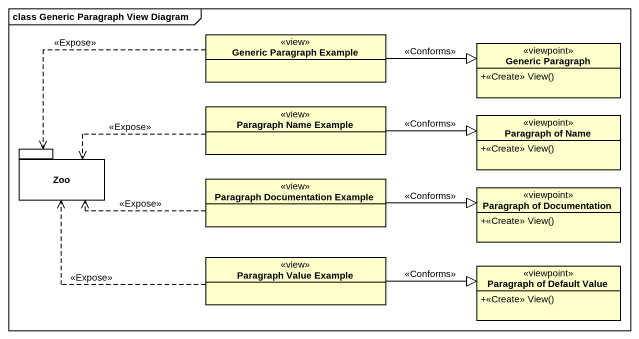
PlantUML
@startuml
mainframe class Generic Paragraph View Diagram
hide circle
hide empty members
skinparam classAttributeIconSize 0
class "Generic Paragraph Example" as Generic_Paragraph_Example <<view>>
class "Generic Paragraph" as Generic_Paragraph <<viewpoint>> {
  +<<Create>> View()
}
class "Paragraph Name Example" as Paragraph_Name_Example <<view>>
class "Paragraph of Name" as Paragraph_of_Name <<viewpoint>> {
  +<<Create>> View()
}
package Zoo {
}
class "Paragraph Documentation Example" as Paragraph_Documentation <<view>>
class "Paragraph of Documentation" as Paragraph_of_Documentation <<viewpoint>> {
  +<<Create>> View()
}
class "Paragraph Value Example" as Paragraph_Value_Example <<view>>
class "Paragraph of Default Value" as Paragraph_of_Default_Value <<viewpoint>> {
  +<<Create>> View()
}
Generic_Paragraph_Example -right-|> Generic_Paragraph : <<Conforms>>
Generic_Paragraph_Example .left.> Zoo : <<Expose>>
Paragraph_Name_Example -right-|> Paragraph_of_Name : <<Conforms>>
Paragraph_Name_Example .left.> Zoo : <<Expose>>
Paragraph_Documentation .left.> Zoo : <<Expose>>
Paragraph_Documentation -right-|> Paragraph_of_Documentation : <<Conforms>>
Paragraph_Value_Example .left.> Zoo : <<Expose>>
Paragraph_Value_Example -right-|> Paragraph_of_Default_Value : <<Conforms>>
@enduml
